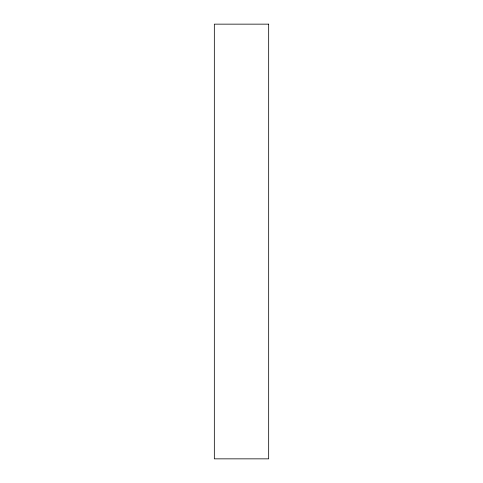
<?xml version="1.0" encoding="UTF-8"?>
<svg xmlns="http://www.w3.org/2000/svg" width="483" height="483" viewBox="0 0 483 483"><rect width="100%" height="100%" fill="white"/><g stroke="black" fill="none" stroke-linecap="round" stroke-linejoin="round"><path stroke-width="0.72" d="M268.669 24.15L214.331 24.15L214.331 458.85L268.669 458.85L268.669 24.15"/></g></svg>
